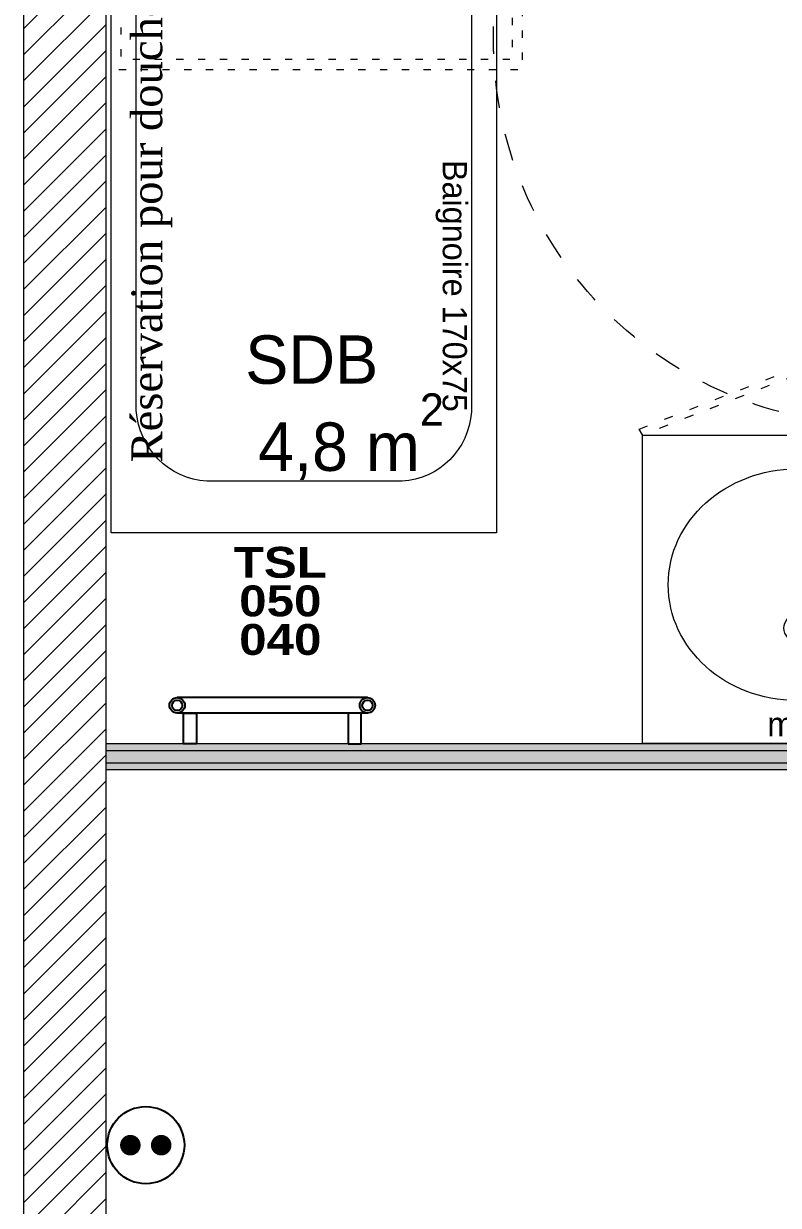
# Model space of a CAD drawing. Header units: centimetres. Extents: x 2666 to 9670, y 1889 to 5633.
# Drawn here: x 6209.9 to 6356.7, y 3734.6 to 3964.4 of the extents above; entities that cross this region are included whole.
import ezdxf

# ---------------------------------------------------------------- set-up
doc = ezdxf.new("R2010")
doc.units = ezdxf.units.CM
doc.header["$LTSCALE"] = 12.7
for name, pattern in [('Style de ligne -11', [0.694444, 0.41656, -0.277884]), ('Style de ligne -19', [0.333333, 0.111111, -0.222222]), ('Style de ligne -5', [0.41656, 0.13885, -0.27771]), ('VW-01', [0.83312, 0.41656, -0.41656])]:
    doc.linetypes.add(name, pattern=pattern)
for name, color, linetype, lineweight in [('B BATI-équipement-sanitaires', 7, 'Continuous', 5), ('B GÈnÈral', 7, 'Continuous', 5), ('B Général', 7, 'Continuous', 5), ('C ANNOTATIONS-PMR', 7, 'Style de ligne -5', 5), ('C ANNOTATIONS-prestations', 7, 'Continuous', 5), ('C ANNOTATIONS-texte', 7, 'Continuous', 5), ('C ANNOTATIONS-texte surfaces', 7, 'Continuous', 5), ('F REMPLISSAGE-vert clair', 7, 'Continuous', 13), ('F REMPLISSAGE-vert clair-1', 7, 'Continuous', 5), ('F REMPLISSAGE-vert foncÈ', 7, 'Continuous', 5), ('F REMPLISSAGE-vert foncé', 7, 'Continuous', 13), ('prlm-ELEC-CFO', 1, 'Continuous', 25)]:
    doc.layers.add(name, color=color, linetype=linetype, lineweight=lineweight)
doc.layers.add('B faience', color=7, linetype='Style de ligne -11', lineweight=13, true_color=0x0040ff)
doc.layers.add('prlm-CHAUFF-CONV', color=20, linetype='Continuous')
doc.layers.add('prlm-MOD-PB', color=123, linetype='Continuous')
doc.styles.add('Eurostile', font='')
doc.styles.add('Eurostile (italic)', font='')
doc.styles.add('prlm-chauff-rad', font='ariblk.ttf', dxfattribs={"height": 12})
doc.styles.add('prlm-vmc', font='pala.ttf', dxfattribs={"height": 14})
doc.styles.get('Eurostile').set_extended_font_data('Eurostile')
doc.styles.get('Eurostile (italic)').set_extended_font_data('Eurostile', italic=True)

# ---------------------------------------------------------------- blocks, each defined once
blk = doc.blocks.new('xi.PC')
at = {"color": 0, "lineweight": 5}
blk.add_wipeout([(-7.5, -7.5), (7.5, -7.5), (7.5, 7.5), (-7.5, 7.5)], dxfattribs=at).dxf.layer = 'prlm-ELEC-CFO'
at = {"layer": 'prlm-ELEC-CFO', "color": 0, "linetype": 'ByBlock', "lineweight": 5, "const_width": 2}
for points in [[(-4, 0, 1), (-2, 0, 1)], [(2, 0, 1), (4, 0, 1)]]:
    blk.add_lwpolyline(points, format="xyb", close=True, dxfattribs=at)
at = {"layer": 'prlm-ELEC-CFO', "color": 0, "linetype": 'ByBlock', "lineweight": -2}
blk.add_circle((0, 0), 7.5, dxfattribs=at)
blk = doc.blocks.new('xi.tsl-050-040')
at = {"layer": 'prlm-CHAUFF-CONV'}
h = blk.add_hatch(color=0, dxfattribs=at)
h.paths.add_polyline_path([(-20, 7.5, 1), (-17, 7.5, 1)])
h.paths.add_polyline_path([(-17.5, 7.5, -1), (-19.5, 7.5, -1)], flags=16)
at = {"layer": 'prlm-CHAUFF-CONV', "linetype": 'ByBlock', "lineweight": -2}
h = blk.add_hatch(color=0, dxfattribs=at)
edge = h.paths.add_edge_path()
edge.add_arc((18.5, 7.5), 1.5, 0, 360)
edge = h.paths.add_edge_path(flags=17)
edge.add_arc((18.5, 7.5), 1, 0, 360)
at = {"layer": 'prlm-CHAUFF-CONV', "color": 0, "linetype": 'ByBlock', "lineweight": -2, "flags": 128}
for points in [[(18.5, 9), (-18.5, 9)], [(18.5, 6), (-18.5, 6)]]:
    blk.add_lwpolyline(points, dxfattribs=at)
at = {"layer": 'prlm-CHAUFF-CONV', "color": 0, "linetype": 'ByBlock', "lineweight": -2}
for points in [[(-14.73, 0), (-17.27, 0), (-17.27, 6), (-14.73, 6)], [(14.73, 0), (17.27, 0), (17.27, 6), (14.73, 6)]]:
    blk.add_lwpolyline(points, close=True, dxfattribs=at)
for centre, radius in [((-18.5, 7.5), 1.5), ((-18.5, 7.5), 1), ((18.5, 7.5), 1.5), ((18.5, 7.5), 1)]:
    blk.add_circle(centre, radius, dxfattribs=at)
blk = doc.blocks.new('double vasque RSH')
at = {"layer": 'B BATI-équipement-sanitaires', "color": 7, "linetype": 'Style de ligne -5', "lineweight": 5, "flags": 128}
for points in [[(-50.65, 31.13), (5.43, 52.96), (6.08, 51.84), (-50, 30)], [(70.65, 31.13), (14.57, 52.96), (13.92, 51.84), (70, 30)]]:
    blk.add_lwpolyline(points, close=True, dxfattribs=at)
at = {"layer": 'B BATI-équipement-sanitaires', "color": 7, "linetype": 'Style de ligne -5', "lineweight": 5}
for centre, start, end in [((-50, 30), 0, 22.5), ((70, 30), 157.5, 180)]:
    blk.add_arc(centre, 60, start, end, dxfattribs=at)
at = {"layer": 'B Général', "lineweight": 5, "flags": 128}
blk.add_lwpolyline([(-50, 30), (70, 30), (70, -30), (-50, -30)], close=True, dxfattribs=at)
at = {"layer": 'B Général', "lineweight": 5}
for centre, major_axis, ratio in [((-20, 0.9), (25, 0), 0.9), ((40, 0.9), (25, 0), 0.9), ((-20, -7.52), (2.5, 0), 1), ((40, -7.52), (2.5, 0), 1)]:
    blk.add_ellipse(centre, major_axis=major_axis, ratio=ratio, dxfattribs=at)
at = {"layer": 'C ANNOTATIONS-prestations', "insert": (60, -30), "char_height": 4.706, "width": 104, "attachment_point": 9, "line_spacing_factor": 0.894142, "style": 'Eurostile'}
blk.add_mtext('meuble double vasque 120x60', dxfattribs=at)
blk = doc.blocks.new('Groupe-11-1')
at = {"layer": 'B Général', "color": 252, "linetype": 'Style de ligne -19', "lineweight": 5, "true_color": 0x989898}
for p, q in [((-29.11, -35.61), (-29.11, -22.61)), ((-22.61, -29.11), (-35.61, -29.11))]:
    blk.add_line(p, q, dxfattribs=at)
at = {"layer": 'B Général', "color": 252, "linetype": 'Style de ligne -19', "lineweight": 5, "true_color": 0x989898, "flags": 128}
for points in [[(-40, -40), (-40, 40), (40, 40), (40, -40)], [(-38, -38), (-38, 38), (38, 38), (38, -38)]]:
    blk.add_lwpolyline(points, close=True, dxfattribs=at)
at = {"layer": 'B Général', "color": 252, "linetype": 'Style de ligne -19', "lineweight": 5, "true_color": 0x989898}
for radius in [4, 3]:
    blk.add_circle((-29.11, -29.11), radius, dxfattribs=at)
blk = doc.blocks.new('Douche pointillée')
at = {"layer": 'B Général', "color": 252, "true_color": 0x989898}
blk.add_blockref('Groupe-11-1', (0, 0), dxfattribs=at)
blk = doc.blocks.new('Baignoire 75_170')
at = {"layer": 'B faience', "lineweight": 18, "flags": 128}
blk.add_lwpolyline([(-85, 38.5), (-85, -37.5), (86, -37.5)], dxfattribs=at)
at = {"layer": 'B Général', "color": 7, "linetype": 'Continuous', "lineweight": 5, "flags": 128}
blk.add_lwpolyline([(-84, -36.5), (-84, 38.5), (86, 38.5), (86, -36.5)], close=True, dxfattribs=at)
blk.add_lwpolyline([(-74, -17.85), (-74, 19.85, -0.379059), (-60.25, 33.6), (62.5, 33.6, -0.377778), (76, 20.1), (76, -17.85, -0.374545), (62.25, -31.6), (-60.5, -31.6, -0.392593), (-74, -18.1)], format="xyb", close=True, dxfattribs=at)
at = {"layer": 'B Général', "color": 7, "linetype": 'Continuous', "lineweight": 5}
blk.add_circle((-61.7, 1), 2.5, dxfattribs=at)
at = {"layer": 'B Général', "color": 8, "true_color": 0x767676}
blk.add_blockref('Douche pointillée', (-44, 3.5), dxfattribs=at)
at = {"layer": 'C ANNOTATIONS-prestations', "insert": (62.5, 26.61), "char_height": 4.706, "width": 80, "attachment_point": 9, "line_spacing_factor": 0.894142, "style": 'Eurostile'}
blk.add_mtext('Baignoire 170x75', dxfattribs=at)
blk = doc.blocks.new('Rond 150_PMR')
at = {"layer": 'B Général', "color": 154, "linetype": 'VW-01', "lineweight": 5, "true_color": 0x0053a6}
blk.add_circle((0, 0), 75, dxfattribs=at)
at = {"layer": 'B Général', "color": 154, "true_color": 0x0053a6, "insert": (-61.5, 0), "char_height": 7.059, "attachment_point": 5, "rotation": 90, "line_spacing_factor": 0.894142, "style": 'Eurostile (italic)'}
blk.add_mtext('Ø 150 PMR', dxfattribs=at)

msp = doc.modelspace()

# ---------------------------------------------------------------- hatches: boundary and pattern name
at = {"layer": 'B GÈnÈral', "linetype": 'Continuous', "lineweight": 5}
h = msp.add_hatch(dxfattribs=at)
h.set_pattern_fill('50_BETON', style=0, pattern_type=2)
h.set_pattern_definition([(45, (0, 0), (2.4253472, -2.6458333), [])])
h.paths.add_polyline_path([(6225.89, 3516.39), (6225.89, 4134.39), (6209.89, 4134.39), (6209.89, 3516.39)])

# ---------------------------------------------------------------- linework, layer by layer
at = {"layer": 'B GÈnÈral', "color": 9, "linetype": 'Continuous', "true_color": 0xc0dcc0}
msp.add_solid([(6225.89, 3819.39), (6225.89, 3824.39), (6456.27, 3819.39), (6451.27, 3824.39)], dxfattribs=at)
at = {"layer": 'B Général', "color": 7, "linetype": 'Continuous', "lineweight": 18}
for p, q in [((6209.89, 4134.39), (6209.89, 3516.39)), ((6225.89, 4134.39), (6225.89, 3516.39))]:
    msp.add_line(p, q, dxfattribs=at)
at = {"layer": 'B Général', "color": 7, "linetype": 'Continuous', "lineweight": 5}
for p, q in [((6209.89, 4134.39), (6209.89, 3516.39)), ((6225.89, 4134.39), (6225.89, 3516.39))]:
    msp.add_line(p, q, dxfattribs=at)
at = {"layer": 'B Général', "color": 98, "linetype": 'Continuous', "lineweight": 13, "true_color": 0x004400}
for p, q in [((6225.89, 3824.39), (6451.27, 3824.39)), ((6225.89, 3819.39), (6456.27, 3819.39))]:
    msp.add_line(p, q, dxfattribs=at)
at = {"layer": 'F REMPLISSAGE-vert clair'}
for p, q in [((6225.89, 3823.09), (6452.57, 3823.09)), ((6225.89, 3820.69), (6454.97, 3820.69))]:
    msp.add_line(p, q, dxfattribs=at)
at = {"layer": 'F REMPLISSAGE-vert clair-1', "color": 9, "linetype": 'Continuous', "true_color": 0xc0dcc0}
msp.add_solid([(6225.89, 3823.09), (6225.89, 3820.69), (6452.57, 3823.09), (6454.97, 3820.69)], dxfattribs=at)
at = {"layer": 'F REMPLISSAGE-vert foncÈ', "color": 54, "linetype": 'Continuous', "true_color": 0x99aa00}
for points in [[(6225.89, 3824.39), (6225.89, 3823.09), (6451.27, 3824.39), (6452.57, 3823.09)], [(6225.89, 3820.69), (6225.89, 3819.39), (6454.97, 3820.69), (6456.27, 3819.39)]]:
    msp.add_solid(points, dxfattribs=at)
at = {"layer": 'F REMPLISSAGE-vert foncé', "color": 98, "linetype": 'Continuous', "lineweight": 13, "true_color": 0x004400}
for p, q in [((6225.89, 3824.39), (6451.27, 3824.39)), ((6225.89, 3819.39), (6456.27, 3819.39))]:
    msp.add_line(p, q, dxfattribs=at)
at = {"layer": 'F REMPLISSAGE-vert foncé'}
for p, q in [((6225.89, 3823.09), (6452.57, 3823.09)), ((6225.89, 3820.69), (6454.97, 3820.69))]:
    msp.add_line(p, q, dxfattribs=at)

# ---------------------------------------------------------------- block references
at = {"layer": 'B Général', "color": 7, "rotation": 270}
msp.add_blockref('Baignoire 75_170', (6263.39, 3951.39), dxfattribs=at)
at = {"layer": 'B Général', "color": 7}
msp.add_blockref('double vasque RSH', (6380.27, 3854.39), dxfattribs=at)
at = {"layer": 'C ANNOTATIONS-PMR', "color": 7, "rotation": 270}
msp.add_blockref('Rond 150_PMR', (6376.27, 3961.39), dxfattribs=at)
at = {"layer": 'prlm-CHAUFF-CONV'}
msp.add_blockref('xi.tsl-050-040', (6258.26, 3824.34), dxfattribs=at)

# ---------------------------------------------------------------- texts
at = {"layer": 'C ANNOTATIONS-texte', "insert": (6265.93, 3894.21), "char_height": 9.412, "attachment_point": 8, "line_spacing_factor": 0.894142, "style": 'Eurostile'}
msp.add_mtext('SDB', dxfattribs=at)
at = {"layer": 'C ANNOTATIONS-texte surfaces', "insert": (6273.56, 3892.48), "char_height": 9.412, "attachment_point": 2, "line_spacing_factor": 0.894142, "style": 'Eurostile'}
msp.add_mtext('4,8 m{\\H0.6667x;\\S2^ ;}', dxfattribs=at)
at = {"layer": 'prlm-CHAUFF-CONV', "lineweight": 20, "insert": (6259.82, 3852.1), "char_height": 6, "width": 32.8236, "attachment_point": 5, "line_spacing_factor": 0.75, "style": 'prlm-chauff-rad', "bg_fill": 3, "box_fill_scale": 1.1, "bg_fill_color": 256, "bg_fill_transparency": 0}
msp.add_mtext('TSL\\P050\\P040', dxfattribs=at)
at = {"layer": 'prlm-MOD-PB', "insert": (6230.85, 3879.05), "char_height": 6, "width": 140.3781, "attachment_point": 1, "rotation": 90, "style": 'prlm-vmc'}
msp.add_mtext('Réservation pour douche PMR', dxfattribs=at)

# ---------------------------------------------------------------- next in the draw order: block references
at = {"layer": 'prlm-ELEC-CFO'}
msp.add_blockref('xi.PC', (6233.65, 3746.34), dxfattribs=at)

doc.saveas('drawing.dxf')
